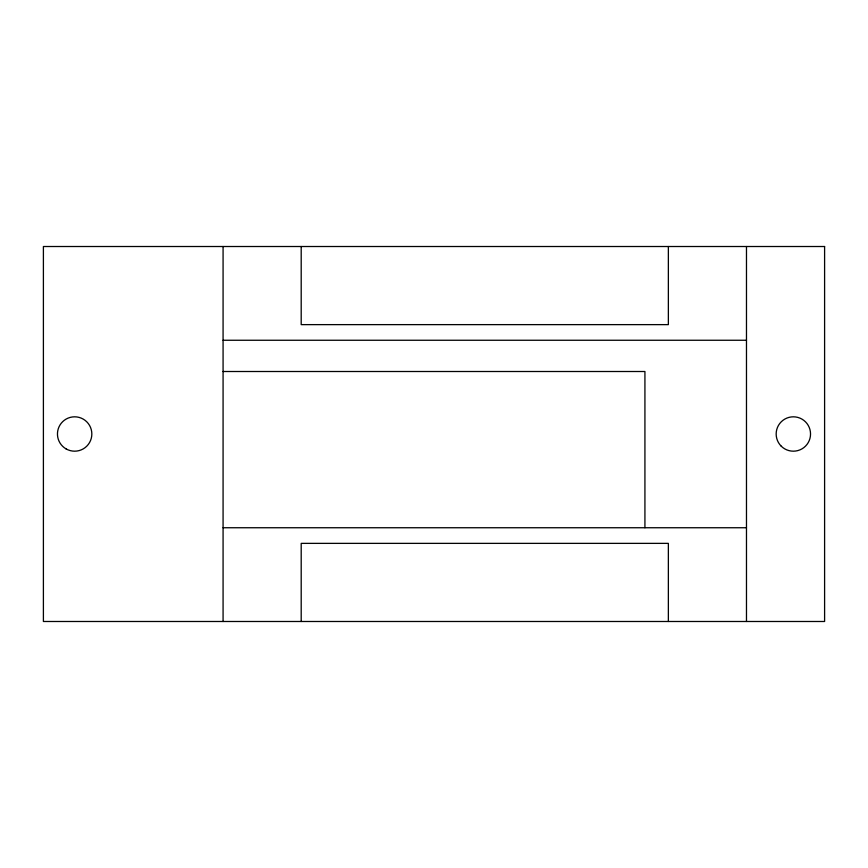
<?xml version="1.0" encoding="UTF-8"?>
<svg xmlns="http://www.w3.org/2000/svg" width="868" height="868" viewBox="0 0 868 868"><rect width="100%" height="100%" fill="white"/><g stroke="black" fill="none" stroke-linecap="round" stroke-linejoin="round"><path stroke-width="1.3" d="M223.076 340.256L746.48 340.256M223.076 371.504L644.924 371.504L644.924 527.744M223.076 527.744L746.48 527.744M746.48 246.512L746.48 621.488M668.36 246.512L668.36 324.632L301.196 324.632L301.196 246.512M668.36 621.488L668.36 543.368L301.196 543.368L301.196 621.488M223.076 246.512L223.076 621.488M824.6 246.512L43.4 246.512L43.4 621.488L824.6 621.488L824.6 246.512M66.055 448.886A17.186 17.186 0 0 0 91.834 434A17.186 17.186 0 0 0 66.055 419.114A17.186 17.186 0 0 0 66.055 448.886M781.2 446.152A17.186 17.186 0 0 0 809.952 438.449A17.186 17.186 0 0 0 788.904 417.399A17.186 17.186 0 0 0 781.2 446.152"/></g></svg>
